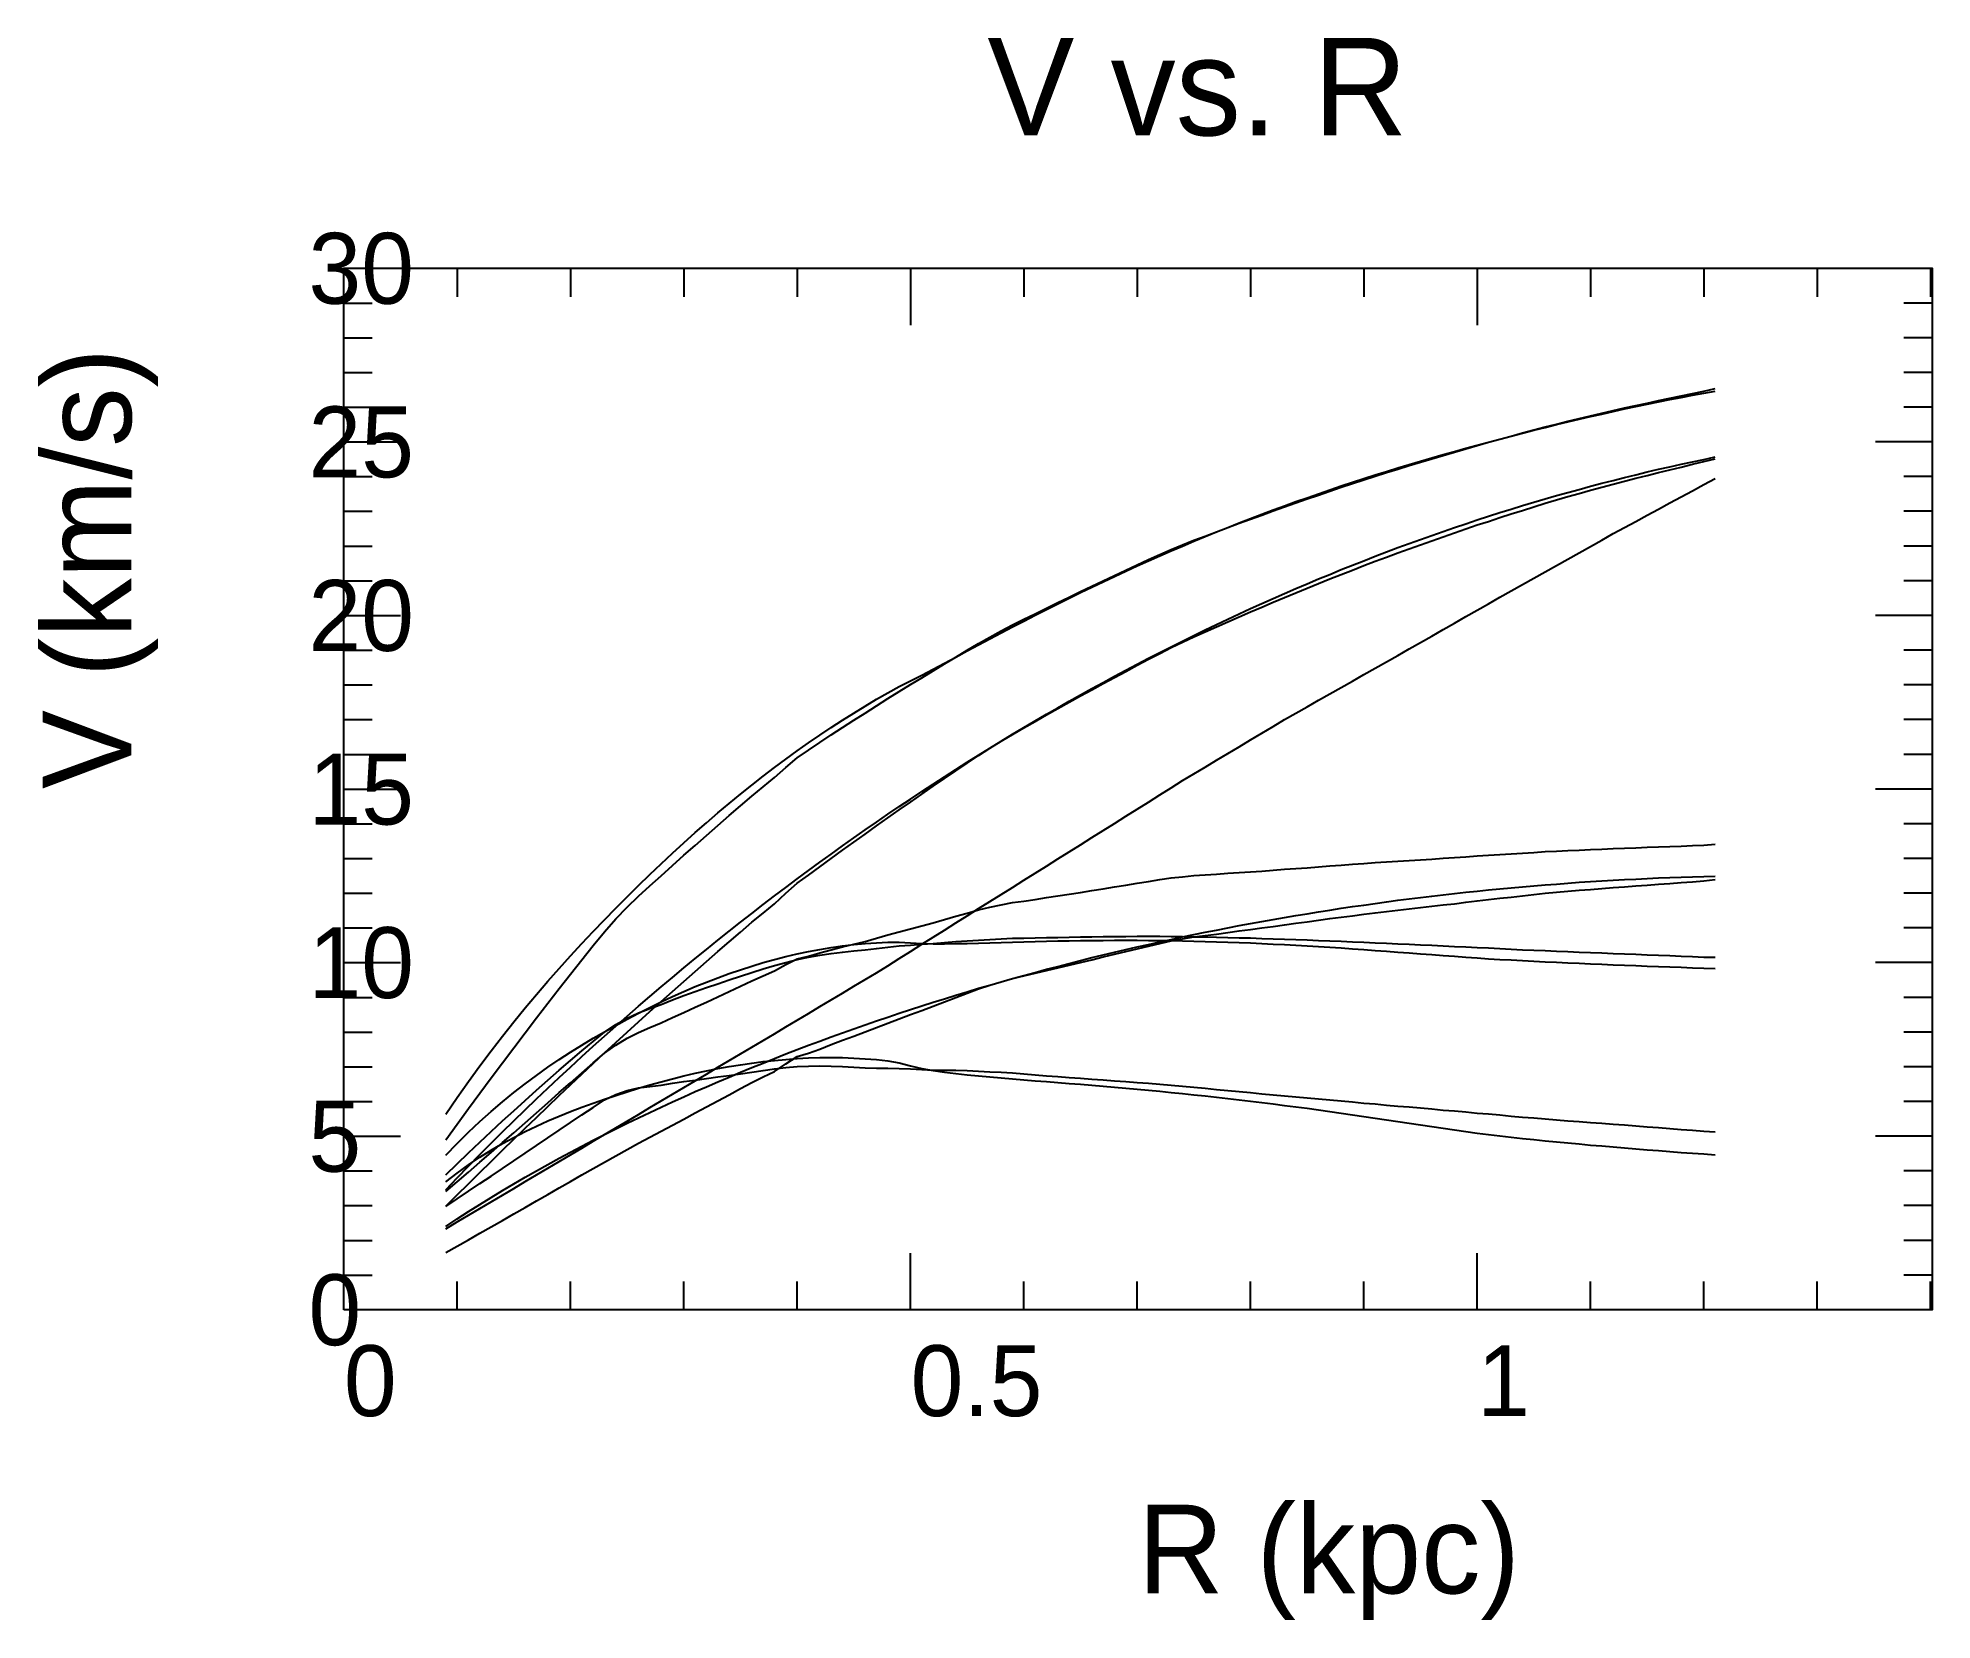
# Model space of a CAD drawing. Extents: x -35 to 179, y -35 to 144.
import ezdxf

# ---------------------------------------------------------------- set-up
doc = ezdxf.new("R2010")
doc.units = 0

msp = doc.modelspace()

# ---------------------------------------------------------------- linework, layer by layer
at = {"color": 0}
for p, q in [((12.79, 117.51), (12.79, 114.31)), ((25.57, 117.51), (25.57, 114.31)), ((38.36, 117.51), (38.36, 114.31)), ((51.15, 117.51), (51.15, 114.31)), ((63.94, 117.51), (63.94, 111.11)), ((76.72, 117.51), (76.72, 114.31)), ((89.51, 117.51), (89.51, 114.31)), ((102.3, 117.51), (102.3, 114.31)), ((115.08, 117.51), (115.08, 114.31)), ((127.87, 117.51), (127.87, 111.11)), ((140.66, 117.51), (140.66, 114.31)), ((153.45, 117.51), (153.45, 114.31)), ((166.23, 117.51), (166.23, 114.31)), ((179.02, 117.51), (179.02, 114.31)), ((0, 113.59), (3.2, 113.59)), ((179.2, 113.59), (176, 113.59)), ((0, 109.68), (3.2, 109.68)), ((179.2, 109.68), (176, 109.68)), ((0, 105.76), (3.2, 105.76)), ((179.2, 105.76), (176, 105.76)), ((0, 101.84), (3.2, 101.84)), ((179.2, 101.84), (176, 101.84)), ((0, 97.92), (6.4, 97.92)), ((179.2, 97.92), (172.8, 97.92)), ((0, 94.01), (3.2, 94.01)), ((179.2, 94.01), (176, 94.01)), ((0, 90.09), (3.2, 90.09)), ((179.2, 90.09), (176, 90.09)), ((0, 86.17), (3.2, 86.17)), ((179.2, 86.17), (176, 86.17)), ((0, 82.26), (3.2, 82.26)), ((179.2, 82.26), (176, 82.26)), ((0, 78.34), (6.4, 78.34)), ((179.2, 78.34), (172.8, 78.34)), ((0, 74.42), (3.2, 74.42)), ((179.2, 74.42), (176, 74.42)), ((0, 70.51), (3.2, 70.51)), ((179.2, 70.51), (176, 70.51)), ((0, 66.59), (3.2, 66.59)), ((179.2, 66.59), (176, 66.59)), ((0, 62.67), (3.2, 62.67)), ((179.2, 62.67), (176, 62.67)), ((0, 58.75), (6.4, 58.75)), ((179.2, 58.75), (172.8, 58.75)), ((0, 54.84), (3.2, 54.84)), ((179.2, 54.84), (176, 54.84)), ((0, 50.92), (3.2, 50.92)), ((179.2, 50.92), (176, 50.92)), ((0, 47), (3.2, 47)), ((179.2, 47), (176, 47)), ((0, 43.09), (3.2, 43.09)), ((179.2, 43.09), (176, 43.09)), ((0, 39.17), (6.4, 39.17)), ((179.2, 39.17), (172.8, 39.17)), ((0, 35.25), (3.2, 35.25)), ((179.2, 35.25), (176, 35.25)), ((0, 31.34), (3.2, 31.34)), ((179.2, 31.34), (176, 31.34)), ((0, 27.42), (3.2, 27.42)), ((179.2, 27.42), (176, 27.42)), ((0, 23.5), (3.2, 23.5)), ((179.2, 23.5), (176, 23.5)), ((0, 19.58), (6.4, 19.58)), ((179.2, 19.58), (172.8, 19.58)), ((0, 15.67), (3.2, 15.67)), ((179.2, 15.67), (176, 15.67)), ((0, 11.75), (3.2, 11.75)), ((179.2, 11.75), (176, 11.75)), ((0, 7.83), (3.2, 7.83)), ((179.2, 7.83), (176, 7.83)), ((63.94, 0), (63.94, 6.4)), ((127.87, 0), (127.87, 6.4)), ((0, 3.92), (3.2, 3.92)), ((12.79, 0), (12.79, 3.2)), ((25.57, 0), (25.57, 3.2)), ((38.36, 0), (38.36, 3.2)), ((51.15, 0), (51.15, 3.2)), ((76.72, 0), (76.72, 3.2)), ((89.51, 0), (89.51, 3.2)), ((102.3, 0), (102.3, 3.2)), ((115.08, 0), (115.08, 3.2)), ((140.66, 0), (140.66, 3.2)), ((153.45, 0), (153.45, 3.2)), ((166.23, 0), (166.23, 3.2)), ((179.2, 3.92), (176, 3.92)), ((179.02, 0), (179.02, 3.2))]:
    msp.add_line(p, q, dxfattribs=at)
msp.add_lwpolyline([(0, 0), (0, 117.51), (179.2, 117.51), (179.2, 0)], close=True, dxfattribs=at)
at = {"color": 4}
for points in [[(11.51, 19.19), (12.79, 20.95), (14.07, 22.7), (15.34, 24.44), (16.62, 26.17), (17.9, 27.88), (19.18, 29.57), (20.46, 31.26), (21.74, 32.93), (23.02, 34.6), (24.3, 36.25), (25.57, 37.88), (26.85, 39.49), (28.13, 41.09), (29.41, 42.66), (30.69, 44.1), (31.97, 45.43), (33.25, 46.66), (34.53, 47.82), (35.8, 48.96), (37.08, 50.12), (38.36, 51.28), (39.64, 52.4), (40.92, 53.53), (42.2, 54.65), (43.48, 55.76), (44.75, 56.87), (46.03, 57.96), (47.31, 59.02), (48.59, 60.07), (49.87, 61.19), (51.15, 62.28), (52.43, 63.13), (53.71, 64.01), (54.98, 64.86), (56.26, 65.7), (57.54, 66.51), (58.82, 67.32), (60.1, 68.14), (61.38, 68.97), (62.66, 69.76), (63.94, 70.54), (65.21, 71.32), (66.49, 72.09), (67.77, 72.87), (69.05, 73.65), (70.33, 74.42), (71.61, 75.17), (72.89, 75.9), (74.17, 76.61), (75.44, 77.28), (76.72, 77.91), (78, 78.54), (79.28, 79.17), (80.56, 79.79), (81.84, 80.42), (83.12, 81.03), (84.4, 81.65), (85.67, 82.26), (86.95, 82.85), (88.23, 83.45), (89.51, 84.05), (90.79, 84.64), (92.07, 85.21), (93.35, 85.78), (94.62, 86.3), (95.9, 86.82), (97.18, 87.3), (98.46, 87.79), (99.74, 88.27), (101.02, 88.76), (102.3, 89.22), (103.58, 89.67), (104.85, 90.14), (106.13, 90.61), (107.41, 91.05), (108.69, 91.49), (109.97, 91.93), (111.25, 92.38), (112.53, 92.81), (113.81, 93.22), (115.08, 93.64), (116.36, 94.06), (117.64, 94.47), (118.92, 94.86), (120.2, 95.25), (121.48, 95.64), (122.76, 96.02), (124.04, 96.4), (125.31, 96.77), (126.59, 97.15), (127.87, 97.53), (129.15, 97.88), (130.43, 98.23), (131.71, 98.58), (132.99, 98.93), (134.26, 99.27), (135.54, 99.61), (136.82, 99.93), (138.1, 100.25), (139.38, 100.56), (140.66, 100.86), (141.94, 101.16), (143.22, 101.46), (144.49, 101.75), (145.77, 102.03), (147.05, 102.31), (148.33, 102.59), (149.61, 102.86), (150.89, 103.13), (152.17, 103.39), (153.45, 103.65), (154.72, 103.93)], [(11.51, 11.7), (12.79, 12.96), (14.07, 14.22), (15.34, 15.49), (16.62, 16.74), (17.9, 17.99), (19.18, 19.24), (20.46, 20.48), (21.74, 21.71), (23.02, 22.94), (24.3, 24.16), (25.57, 25.38), (26.85, 26.59), (28.13, 27.79), (29.41, 28.98), (30.69, 30.16), (31.97, 31.34), (33.25, 32.5), (34.53, 33.64), (35.8, 34.78), (37.08, 35.91), (38.36, 37.05), (39.64, 38.17), (40.92, 39.3), (42.2, 40.41), (43.48, 41.52), (44.75, 42.62), (46.03, 43.72), (47.31, 44.76), (48.59, 45.82), (49.87, 47), (51.15, 48.14), (52.43, 49.03), (53.71, 49.96), (54.98, 50.91), (56.26, 51.84), (57.54, 52.76), (58.82, 53.68), (60.1, 54.59), (61.38, 55.5), (62.66, 56.4), (63.94, 57.29), (65.21, 58.18), (66.49, 59.07), (67.77, 59.94), (69.05, 60.81), (70.33, 61.68), (71.61, 62.54), (72.89, 63.36), (74.17, 64.16), (75.44, 64.92), (76.72, 65.66), (78, 66.39), (79.28, 67.12), (80.56, 67.83), (81.84, 68.55), (83.12, 69.26), (84.4, 69.96), (85.67, 70.66), (86.95, 71.35), (88.23, 72.03), (89.51, 72.72), (90.79, 73.4), (92.07, 74.06), (93.35, 74.72), (94.62, 75.32), (95.9, 75.93), (97.18, 76.5), (98.46, 77.06), (99.74, 77.63), (101.02, 78.2), (102.3, 78.74), (103.58, 79.28), (104.85, 79.83), (106.13, 80.38), (107.41, 80.9), (108.69, 81.42), (109.97, 81.94), (111.25, 82.47), (112.53, 82.97), (113.81, 83.46), (115.08, 83.96), (116.36, 84.45), (117.64, 84.93), (118.92, 85.4), (120.2, 85.86), (121.48, 86.32), (122.76, 86.77), (124.04, 87.21), (125.31, 87.66), (126.59, 88.11), (127.87, 88.55), (129.15, 88.96), (130.43, 89.38), (131.71, 89.79), (132.99, 90.2), (134.26, 90.6), (135.54, 91), (136.82, 91.37), (138.1, 91.75), (139.38, 92.1), (140.66, 92.46), (141.94, 92.81), (143.22, 93.15), (144.49, 93.49), (145.77, 93.82), (147.05, 94.15), (148.33, 94.47), (149.61, 94.78), (150.89, 95.09), (152.17, 95.4), (153.45, 95.71), (154.72, 96.02)], [(11.51, 15.21), (12.79, 16.46), (14.07, 17.7), (15.34, 18.91), (16.62, 20.12), (17.9, 21.3), (19.18, 22.46), (20.46, 23.62), (21.74, 24.76), (23.02, 25.9), (24.3, 27.03), (25.57, 28.12), (26.85, 29.2), (28.13, 30.26), (29.41, 31.31), (30.69, 32.17), (31.97, 32.89), (33.25, 33.49), (34.53, 33.98), (35.8, 34.46), (37.08, 34.97), (38.36, 35.45), (39.64, 35.9), (40.92, 36.35), (42.2, 36.79), (43.48, 37.23), (44.75, 37.65), (46.03, 38.06), (47.31, 38.46), (48.59, 38.86), (49.87, 39.19), (51.15, 39.52), (52.43, 39.77), (53.71, 40.01), (54.98, 40.19), (56.26, 40.36), (57.54, 40.5), (58.82, 40.62), (60.1, 40.78), (61.38, 40.93), (62.66, 41.05), (63.94, 41.15), (65.21, 41.24), (66.49, 41.32), (67.77, 41.43), (69.05, 41.55), (70.33, 41.64), (71.61, 41.71), (72.89, 41.78), (74.17, 41.85), (75.44, 41.92), (76.72, 41.93), (78, 41.96), (79.28, 41.99), (80.56, 42.02), (81.84, 42.05), (83.12, 42.07), (84.4, 42.09), (85.67, 42.11), (86.95, 42.12), (88.23, 42.13), (89.51, 42.14), (90.79, 42.15), (92.07, 42.14), (93.35, 42.13), (94.62, 42.11), (95.9, 42.09), (97.18, 42.07), (98.46, 42.04), (99.74, 42.02), (101.02, 41.98), (102.3, 41.95), (103.58, 41.9), (104.85, 41.86), (106.13, 41.82), (107.41, 41.78), (108.69, 41.73), (109.97, 41.68), (111.25, 41.63), (112.53, 41.58), (113.81, 41.53), (115.08, 41.47), (116.36, 41.41), (117.64, 41.36), (118.92, 41.3), (120.2, 41.24), (121.48, 41.18), (122.76, 41.13), (124.04, 41.06), (125.31, 41), (126.59, 40.94), (127.87, 40.88), (129.15, 40.82), (130.43, 40.76), (131.71, 40.7), (132.99, 40.63), (134.26, 40.58), (135.54, 40.52), (136.82, 40.46), (138.1, 40.41), (139.38, 40.36), (140.66, 40.31), (141.94, 40.26), (143.22, 40.21), (144.49, 40.16), (145.77, 40.11), (147.05, 40.06), (148.33, 40.01), (149.61, 39.96), (150.89, 39.9), (152.17, 39.85), (153.45, 39.8), (154.72, 39.77)]]:
    msp.add_lwpolyline(points, dxfattribs=at)
at = {"color": 3}
for points in [[(11.51, 22.07), (12.79, 23.95), (14.07, 25.77), (15.34, 27.53), (16.62, 29.23), (17.9, 30.88), (19.18, 32.49), (20.46, 34.06), (21.74, 35.58), (23.02, 37.07), (24.3, 38.52), (25.57, 39.94), (26.85, 41.32), (28.13, 42.68), (29.41, 44.01), (30.69, 45.32), (31.97, 46.61), (33.25, 47.87), (34.53, 49.11), (35.8, 50.33), (37.08, 51.53), (38.36, 52.7), (39.64, 53.84), (40.92, 54.96), (42.2, 56.06), (43.48, 57.13), (44.75, 58.17), (46.03, 59.2), (47.31, 60.19), (48.59, 61.17), (49.87, 62.12), (51.15, 63.05), (52.43, 63.95), (53.71, 64.83), (54.98, 65.69), (56.26, 66.52), (57.54, 67.33), (58.82, 68.12), (60.1, 68.88), (61.38, 69.61), (62.66, 70.31), (63.94, 70.96), (65.21, 71.6), (66.49, 72.27), (67.77, 72.96), (69.05, 73.65), (70.33, 74.34), (71.61, 75.02), (72.89, 75.7), (74.17, 76.38), (75.44, 77.05), (76.72, 77.71), (78, 78.37), (79.28, 79.02), (80.56, 79.66), (81.84, 80.3), (83.12, 80.92), (84.4, 81.54), (85.67, 82.15), (86.95, 82.75), (88.23, 83.34), (89.51, 83.93), (90.79, 84.5), (92.07, 85.07), (93.35, 85.62), (94.62, 86.17), (95.9, 86.71), (97.18, 87.24), (98.46, 87.76), (99.74, 88.28), (101.02, 88.78), (102.3, 89.28), (103.58, 89.77), (104.85, 90.25), (106.13, 90.72), (107.41, 91.18), (108.69, 91.63), (109.97, 92.08), (111.25, 92.52), (112.53, 92.95), (113.81, 93.37), (115.08, 93.78), (116.36, 94.19), (117.64, 94.59), (118.92, 94.99), (120.2, 95.37), (121.48, 95.75), (122.76, 96.12), (124.04, 96.49), (125.31, 96.85), (126.59, 97.21), (127.87, 97.56), (129.15, 97.9), (130.43, 98.25), (131.71, 98.58), (132.99, 98.91), (134.26, 99.24), (135.54, 99.56), (136.82, 99.88), (138.1, 100.18), (139.38, 100.49), (140.66, 100.78), (141.94, 101.07), (143.22, 101.36), (144.49, 101.64), (145.77, 101.91), (147.05, 102.18), (148.33, 102.44), (149.61, 102.69), (150.89, 102.94), (152.17, 103.18), (153.45, 103.41), (154.72, 103.64)], [(11.51, 13.54), (12.79, 14.88), (14.07, 16.21), (15.34, 17.51), (16.62, 18.8), (17.9, 20.07), (19.18, 21.33), (20.46, 22.57), (21.74, 23.8), (23.02, 25.01), (24.3, 26.21), (25.57, 27.39), (26.85, 28.57), (28.13, 29.73), (29.41, 30.87), (30.69, 32.01), (31.97, 33.13), (33.25, 34.24), (34.53, 35.34), (35.8, 36.43), (37.08, 37.5), (38.36, 38.57), (39.64, 39.62), (40.92, 40.66), (42.2, 41.69), (43.48, 42.71), (44.75, 43.72), (46.03, 44.72), (47.31, 45.71), (48.59, 46.69), (49.87, 47.65), (51.15, 48.61), (52.43, 49.56), (53.71, 50.5), (54.98, 51.42), (56.26, 52.34), (57.54, 53.25), (58.82, 54.14), (60.1, 55.03), (61.38, 55.91), (62.66, 56.78), (63.94, 57.63), (65.21, 58.48), (66.49, 59.32), (67.77, 60.15), (69.05, 60.97), (70.33, 61.78), (71.61, 62.58), (72.89, 63.37), (74.17, 64.16), (75.44, 64.93), (76.72, 65.69), (78, 66.45), (79.28, 67.2), (80.56, 67.93), (81.84, 68.66), (83.12, 69.38), (84.4, 70.09), (85.67, 70.79), (86.95, 71.48), (88.23, 72.17), (89.51, 72.84), (90.79, 73.51), (92.07, 74.16), (93.35, 74.81), (94.62, 75.45), (95.9, 76.08), (97.18, 76.7), (98.46, 77.32), (99.74, 77.92), (101.02, 78.52), (102.3, 79.11), (103.58, 79.69), (104.85, 80.26), (106.13, 80.82), (107.41, 81.37), (108.69, 81.92), (109.97, 82.46), (111.25, 82.98), (112.53, 83.51), (113.81, 84.02), (115.08, 84.52), (116.36, 85.02), (117.64, 85.51), (118.92, 85.99), (120.2, 86.46), (121.48, 86.92), (122.76, 87.38), (124.04, 87.82), (125.31, 88.26), (126.59, 88.69), (127.87, 89.12), (129.15, 89.53), (130.43, 89.94), (131.71, 90.34), (132.99, 90.73), (134.26, 91.11), (135.54, 91.49), (136.82, 91.86), (138.1, 92.22), (139.38, 92.57), (140.66, 92.92), (141.94, 93.25), (143.22, 93.58), (144.49, 93.91), (145.77, 94.22), (147.05, 94.53), (148.33, 94.83), (149.61, 95.12), (150.89, 95.41), (152.17, 95.68), (153.45, 95.95), (154.72, 96.22)], [(11.51, 17.43), (12.79, 18.77), (14.07, 20.03), (15.34, 21.24), (16.62, 22.38), (17.9, 23.47), (19.18, 24.51), (20.46, 25.5), (21.74, 26.45), (23.02, 27.36), (24.3, 28.23), (25.57, 29.06), (26.85, 29.86), (28.13, 30.63), (29.41, 31.37), (30.69, 32.08), (31.97, 32.78), (33.25, 33.45), (34.53, 34.11), (35.8, 34.73), (37.08, 35.34), (38.36, 35.91), (39.64, 36.46), (40.92, 36.98), (42.2, 37.47), (43.48, 37.94), (44.75, 38.37), (46.03, 38.78), (47.31, 39.17), (48.59, 39.52), (49.87, 39.85), (51.15, 40.15), (52.43, 40.42), (53.71, 40.66), (54.98, 40.87), (56.26, 41.05), (57.54, 41.21), (58.82, 41.33), (60.1, 41.42), (61.38, 41.47), (62.66, 41.47), (63.94, 41.39), (65.21, 41.31), (66.49, 41.29), (67.77, 41.29), (69.05, 41.31), (70.33, 41.34), (71.61, 41.37), (72.89, 41.41), (74.17, 41.45), (75.44, 41.48), (76.72, 41.52), (78, 41.55), (79.28, 41.58), (80.56, 41.61), (81.84, 41.63), (83.12, 41.65), (84.4, 41.67), (85.67, 41.68), (86.95, 41.69), (88.23, 41.69), (89.51, 41.69), (90.79, 41.68), (92.07, 41.67), (93.35, 41.65), (94.62, 41.63), (95.9, 41.6), (97.18, 41.57), (98.46, 41.53), (99.74, 41.49), (101.02, 41.44), (102.3, 41.39), (103.58, 41.33), (104.85, 41.27), (106.13, 41.2), (107.41, 41.13), (108.69, 41.06), (109.97, 40.98), (111.25, 40.9), (112.53, 40.82), (113.81, 40.73), (115.08, 40.64), (116.36, 40.55), (117.64, 40.45), (118.92, 40.36), (120.2, 40.26), (121.48, 40.16), (122.76, 40.07), (124.04, 39.97), (125.31, 39.88), (126.59, 39.78), (127.87, 39.7), (129.15, 39.61), (130.43, 39.54), (131.71, 39.47), (132.99, 39.4), (134.26, 39.33), (135.54, 39.27), (136.82, 39.21), (138.1, 39.15), (139.38, 39.09), (140.66, 39.04), (141.94, 38.98), (143.22, 38.93), (144.49, 38.88), (145.77, 38.83), (147.05, 38.78), (148.33, 38.74), (149.61, 38.69), (150.89, 38.65), (152.17, 38.6), (153.45, 38.56), (154.72, 38.52)]]:
    msp.add_lwpolyline(points, dxfattribs=at)
at = {"color": 6}
for points in [[(11.51, 9.15), (12.79, 9.91), (14.07, 10.67), (15.34, 11.43), (16.62, 12.18), (17.9, 12.94), (19.18, 13.7), (20.46, 14.46), (21.74, 15.22), (23.02, 15.98), (24.3, 16.74), (25.57, 17.5), (26.85, 18.25), (28.13, 19.01), (29.41, 19.77), (30.69, 20.53), (31.97, 21.29), (33.25, 22.05), (34.53, 22.81), (35.8, 23.56), (37.08, 24.32), (38.36, 25.08), (39.64, 25.84), (40.92, 26.6), (42.2, 27.36), (43.48, 28.12), (44.75, 28.88), (46.03, 29.63), (47.31, 30.39), (48.59, 31.15), (49.87, 31.91), (51.15, 32.68), (52.43, 33.44), (53.71, 34.21), (54.98, 34.97), (56.26, 35.74), (57.54, 36.5), (58.82, 37.27), (60.1, 38.03), (61.38, 38.82), (62.66, 39.63), (63.94, 40.43), (65.21, 41.24), (66.49, 42.04), (67.77, 42.85), (69.05, 43.65), (70.33, 44.46), (71.61, 45.26), (72.89, 46.06), (74.17, 46.86), (75.44, 47.66), (76.72, 48.46), (78, 49.26), (79.28, 50.07), (80.56, 50.87), (81.84, 51.67), (83.12, 52.47), (84.4, 53.27), (85.67, 54.08), (86.95, 54.88), (88.23, 55.69), (89.51, 56.49), (90.79, 57.29), (92.07, 58.1), (93.35, 58.9), (94.62, 59.71), (95.9, 60.47), (97.18, 61.23), (98.46, 62), (99.74, 62.76), (101.02, 63.53), (102.3, 64.29), (103.58, 65.06), (104.85, 65.82), (106.13, 66.59), (107.41, 67.32), (108.69, 68.04), (109.97, 68.77), (111.25, 69.49), (112.53, 70.21), (113.81, 70.93), (115.08, 71.66), (116.36, 72.38), (117.64, 73.1), (118.92, 73.82), (120.2, 74.56), (121.48, 75.29), (122.76, 76.02), (124.04, 76.75), (125.31, 77.48), (126.59, 78.21), (127.87, 78.94), (129.15, 79.67), (130.43, 80.41), (131.71, 81.12), (132.99, 81.84), (134.26, 82.56), (135.54, 83.27), (136.82, 83.99), (138.1, 84.7), (139.38, 85.42), (140.66, 86.14), (141.94, 86.85), (143.22, 87.57), (144.49, 88.26), (145.77, 88.96), (147.05, 89.65), (148.33, 90.34), (149.61, 91.04), (150.89, 91.73), (152.17, 92.42), (153.45, 93.12), (154.72, 93.81)], [(11.51, 6.48), (12.79, 7.19), (14.07, 7.89), (15.34, 8.63), (16.62, 9.36), (17.9, 10.09), (19.18, 10.82), (20.46, 11.55), (21.74, 12.28), (23.02, 13.01), (24.3, 13.74), (25.57, 14.48), (26.85, 15.22), (28.13, 15.94), (29.41, 16.65), (30.69, 17.37), (31.97, 18.08), (33.25, 18.78), (34.53, 19.47), (35.8, 20.15), (37.08, 20.83), (38.36, 21.51), (39.64, 22.21), (40.92, 22.9), (42.2, 23.58), (43.48, 24.27), (44.75, 24.96), (46.03, 25.65), (47.31, 26.27), (48.59, 26.9), (49.87, 27.75), (51.15, 28.56), (52.43, 28.95), (53.71, 29.42), (54.98, 29.92), (56.26, 30.41), (57.54, 30.89), (58.82, 31.37), (60.1, 31.86), (61.38, 32.34), (62.66, 32.82), (63.94, 33.3), (65.21, 33.78), (66.49, 34.27), (67.77, 34.75), (69.05, 35.22), (70.33, 35.71), (71.61, 36.2), (72.89, 36.62), (74.17, 37.01), (75.44, 37.36), (76.72, 37.67), (78, 37.97), (79.28, 38.28), (80.56, 38.58), (81.84, 38.89), (83.12, 39.19), (84.4, 39.5), (85.67, 39.81), (86.95, 40.11), (88.23, 40.41), (89.51, 40.72), (90.79, 41.04), (92.07, 41.33), (93.35, 41.63), (94.62, 41.84), (95.9, 42.07), (97.18, 42.22), (98.46, 42.39), (99.74, 42.57), (101.02, 42.76), (102.3, 42.92), (103.58, 43.08), (104.85, 43.26), (106.13, 43.45), (107.41, 43.61), (108.69, 43.77), (109.97, 43.95), (111.25, 44.14), (112.53, 44.3), (113.81, 44.46), (115.08, 44.62), (116.36, 44.8), (117.64, 44.95), (118.92, 45.1), (120.2, 45.24), (121.48, 45.38), (122.76, 45.53), (124.04, 45.68), (125.31, 45.82), (126.59, 46), (127.87, 46.16), (129.15, 46.29), (130.43, 46.43), (131.71, 46.57), (132.99, 46.71), (134.26, 46.86), (135.54, 47), (136.82, 47.11), (138.1, 47.23), (139.38, 47.33), (140.66, 47.43), (141.94, 47.53), (143.22, 47.63), (144.49, 47.72), (145.77, 47.82), (147.05, 47.91), (148.33, 48.01), (149.61, 48.1), (150.89, 48.2), (152.17, 48.3), (153.45, 48.41), (154.72, 48.54)]]:
    msp.add_lwpolyline(points, dxfattribs=at)
at = {"color": 1}
msp.add_lwpolyline([(11.51, 13.34), (12.79, 14.43), (14.07, 15.53), (15.34, 16.64), (16.62, 17.75), (17.9, 18.87), (19.18, 19.98), (20.46, 21.1), (21.74, 22.23), (23.02, 23.36), (24.3, 24.5), (25.57, 25.62), (26.85, 26.75), (28.13, 27.85), (29.41, 28.96), (30.69, 29.87), (31.97, 30.64), (33.25, 31.3), (34.53, 31.84), (35.8, 32.38), (37.08, 32.97), (38.36, 33.56), (39.64, 34.13), (40.92, 34.71), (42.2, 35.31), (43.48, 35.9), (44.75, 36.5), (46.03, 37.11), (47.31, 37.67), (48.59, 38.25), (49.87, 38.94), (51.15, 39.61), (52.43, 39.91), (53.71, 40.28), (54.98, 40.62), (56.26, 40.96), (57.54, 41.27), (58.82, 41.57), (60.1, 41.94), (61.38, 42.31), (62.66, 42.65), (63.94, 42.98), (65.21, 43.32), (66.49, 43.66), (67.77, 44.02), (69.05, 44.4), (70.33, 44.76), (71.61, 45.11), (72.89, 45.41), (74.17, 45.7), (75.44, 45.95), (76.72, 46.12), (78, 46.31), (79.28, 46.5), (80.56, 46.7), (81.84, 46.9), (83.12, 47.1), (84.4, 47.3), (85.67, 47.51), (86.95, 47.71), (88.23, 47.91), (89.51, 48.13), (90.79, 48.34), (92.07, 48.53), (93.35, 48.73), (94.62, 48.85), (95.9, 48.99), (97.18, 49.06), (98.46, 49.14), (99.74, 49.25), (101.02, 49.35), (102.3, 49.42), (103.58, 49.5), (104.85, 49.6), (106.13, 49.71), (107.41, 49.8), (108.69, 49.87), (109.97, 49.98), (111.25, 50.09), (112.53, 50.18), (113.81, 50.26), (115.08, 50.36), (116.36, 50.46), (117.64, 50.54), (118.92, 50.62), (120.2, 50.7), (121.48, 50.77), (122.76, 50.85), (124.04, 50.94), (125.31, 51.02), (126.59, 51.12), (127.87, 51.22), (129.15, 51.29), (130.43, 51.37), (131.71, 51.45), (132.99, 51.53), (134.26, 51.61), (135.54, 51.7), (136.82, 51.76), (138.1, 51.82), (139.38, 51.87), (140.66, 51.92), (141.94, 51.98), (143.22, 52.03), (144.49, 52.08), (145.77, 52.13), (147.05, 52.18), (148.33, 52.23), (149.61, 52.27), (150.89, 52.32), (152.17, 52.38), (153.45, 52.44), (154.72, 52.53)], dxfattribs=at)
at = {"color": 2}
for points in [[(11.51, 13.34), (12.79, 14.43), (14.07, 15.53), (15.34, 16.64), (16.62, 17.75), (17.9, 18.87), (19.18, 19.98), (20.46, 21.1), (21.74, 22.23), (23.02, 23.36), (24.3, 24.5), (25.57, 25.62), (26.85, 26.75), (28.13, 27.85), (29.41, 28.96), (30.69, 29.87), (31.97, 30.64), (33.25, 31.3), (34.53, 31.84), (35.8, 32.38), (37.08, 32.97), (38.36, 33.56), (39.64, 34.13), (40.92, 34.71), (42.2, 35.31), (43.48, 35.9), (44.75, 36.5), (46.03, 37.11), (47.31, 37.67), (48.59, 38.25), (49.87, 38.94), (51.15, 39.61), (52.43, 39.91), (53.71, 40.28), (54.98, 40.62), (56.26, 40.96), (57.54, 41.27), (58.82, 41.57), (60.1, 41.94), (61.38, 42.31), (62.66, 42.65), (63.94, 42.98), (65.21, 43.32), (66.49, 43.66), (67.77, 44.02), (69.05, 44.4), (70.33, 44.76), (71.61, 45.11), (72.89, 45.41), (74.17, 45.7), (75.44, 45.95), (76.72, 46.12), (78, 46.31), (79.28, 46.5), (80.56, 46.7), (81.84, 46.9), (83.12, 47.1), (84.4, 47.3), (85.67, 47.51), (86.95, 47.71), (88.23, 47.91), (89.51, 48.13), (90.79, 48.34), (92.07, 48.53), (93.35, 48.73), (94.62, 48.85), (95.9, 48.99), (97.18, 49.06), (98.46, 49.14), (99.74, 49.25), (101.02, 49.35), (102.3, 49.42), (103.58, 49.5), (104.85, 49.6), (106.13, 49.71), (107.41, 49.8), (108.69, 49.87), (109.97, 49.98), (111.25, 50.09), (112.53, 50.18), (113.81, 50.26), (115.08, 50.36), (116.36, 50.46), (117.64, 50.54), (118.92, 50.62), (120.2, 50.7), (121.48, 50.77), (122.76, 50.85), (124.04, 50.94), (125.31, 51.02), (126.59, 51.12), (127.87, 51.22), (129.15, 51.29), (130.43, 51.37), (131.71, 51.45), (132.99, 51.53), (134.26, 51.61), (135.54, 51.7), (136.82, 51.76), (138.1, 51.82), (139.38, 51.87), (140.66, 51.92), (141.94, 51.98), (143.22, 52.03), (144.49, 52.08), (145.77, 52.13), (147.05, 52.18), (148.33, 52.23), (149.61, 52.27), (150.89, 52.32), (152.17, 52.38), (153.45, 52.44), (154.72, 52.53)], [(11.51, 9.4), (12.79, 10.25), (14.07, 11.08), (15.34, 11.88), (16.62, 12.68), (17.9, 13.45), (19.18, 14.21), (20.46, 14.95), (21.74, 15.68), (23.02, 16.39), (24.3, 17.09), (25.57, 17.78), (26.85, 18.45), (28.13, 19.12), (29.41, 19.77), (30.69, 20.41), (31.97, 21.04), (33.25, 21.66), (34.53, 22.27), (35.8, 22.87), (37.08, 23.46), (38.36, 24.04), (39.64, 24.61), (40.92, 25.17), (42.2, 25.72), (43.48, 26.26), (44.75, 26.8), (46.03, 27.33), (47.31, 27.84), (48.59, 28.35), (49.87, 28.86), (51.15, 29.35), (52.43, 29.84), (53.71, 30.32), (54.98, 30.79), (56.26, 31.25), (57.54, 31.71), (58.82, 32.16), (60.1, 32.6), (61.38, 33.03), (62.66, 33.46), (63.94, 33.88), (65.21, 34.3), (66.49, 34.7), (67.77, 35.1), (69.05, 35.5), (70.33, 35.88), (71.61, 36.27), (72.89, 36.64), (74.17, 37.01), (75.44, 37.37), (76.72, 37.72), (78, 38.07), (79.28, 38.42), (80.56, 38.75), (81.84, 39.08), (83.12, 39.41), (84.4, 39.73), (85.67, 40.04), (86.95, 40.35), (88.23, 40.65), (89.51, 40.94), (90.79, 41.23), (92.07, 41.52), (93.35, 41.79), (94.62, 42.07), (95.9, 42.33), (97.18, 42.59), (98.46, 42.85), (99.74, 43.1), (101.02, 43.34), (102.3, 43.58), (103.58, 43.81), (104.85, 44.04), (106.13, 44.27), (107.41, 44.48), (108.69, 44.69), (109.97, 44.9), (111.25, 45.1), (112.53, 45.3), (113.81, 45.49), (115.08, 45.67), (116.36, 45.85), (117.64, 46.03), (118.92, 46.2), (120.2, 46.36), (121.48, 46.52), (122.76, 46.68), (124.04, 46.83), (125.31, 46.97), (126.59, 47.11), (127.87, 47.24), (129.15, 47.37), (130.43, 47.5), (131.71, 47.62), (132.99, 47.73), (134.26, 47.84), (135.54, 47.94), (136.82, 48.04), (138.1, 48.14), (139.38, 48.23), (140.66, 48.31), (141.94, 48.39), (143.22, 48.47), (144.49, 48.54), (145.77, 48.6), (147.05, 48.66), (148.33, 48.72), (149.61, 48.77), (150.89, 48.82), (152.17, 48.86), (153.45, 48.89), (154.72, 48.93)], [(11.51, 14.44), (12.79, 15.43), (14.07, 16.34), (15.34, 17.2), (16.62, 18), (17.9, 18.75), (19.18, 19.45), (20.46, 20.11), (21.74, 20.73), (23.02, 21.31), (24.3, 21.85), (25.57, 22.37), (26.85, 22.86), (28.13, 23.32), (29.41, 23.76), (30.69, 24.19), (31.97, 24.59), (33.25, 24.99), (34.53, 25.37), (35.8, 25.73), (37.08, 26.07), (38.36, 26.39), (39.64, 26.69), (40.92, 26.96), (42.2, 27.21), (43.48, 27.45), (44.75, 27.65), (46.03, 27.84), (47.31, 28), (48.59, 28.14), (49.87, 28.25), (51.15, 28.34), (52.43, 28.41), (53.71, 28.45), (54.98, 28.46), (56.26, 28.45), (57.54, 28.4), (58.82, 28.33), (60.1, 28.22), (61.38, 28.07), (62.66, 27.86), (63.94, 27.54), (65.21, 27.22), (66.49, 27), (67.77, 26.82), (69.05, 26.66), (70.33, 26.52), (71.61, 26.4), (72.89, 26.28), (74.17, 26.17), (75.44, 26.06), (76.72, 25.95), (78, 25.85), (79.28, 25.75), (80.56, 25.65), (81.84, 25.54), (83.12, 25.44), (84.4, 25.34), (85.67, 25.23), (86.95, 25.12), (88.23, 25.01), (89.51, 24.89), (90.79, 24.77), (92.07, 24.65), (93.35, 24.53), (94.62, 24.4), (95.9, 24.26), (97.18, 24.13), (98.46, 23.99), (99.74, 23.84), (101.02, 23.7), (102.3, 23.54), (103.58, 23.39), (104.85, 23.23), (106.13, 23.06), (107.41, 22.9), (108.69, 22.73), (109.97, 22.55), (111.25, 22.37), (112.53, 22.19), (113.81, 22.01), (115.08, 21.82), (116.36, 21.63), (117.64, 21.44), (118.92, 21.25), (120.2, 21.06), (121.48, 20.87), (122.76, 20.68), (124.04, 20.49), (125.31, 20.3), (126.59, 20.12), (127.87, 19.94), (129.15, 19.78), (130.43, 19.63), (131.71, 19.48), (132.99, 19.34), (134.26, 19.21), (135.54, 19.08), (136.82, 18.95), (138.1, 18.83), (139.38, 18.71), (140.66, 18.59), (141.94, 18.48), (143.22, 18.37), (144.49, 18.26), (145.77, 18.16), (147.05, 18.06), (148.33, 17.96), (149.61, 17.86), (150.89, 17.76), (152.17, 17.67), (153.45, 17.58), (154.72, 17.49)]]:
    msp.add_lwpolyline(points, dxfattribs=at)
at = {"color": 5}
msp.add_lwpolyline([(11.51, 11.66), (12.79, 12.52), (14.07, 13.37), (15.34, 14.23), (16.62, 15.09), (17.9, 15.94), (19.18, 16.79), (20.46, 17.66), (21.74, 18.53), (23.02, 19.4), (24.3, 20.28), (25.57, 21.14), (26.85, 21.99), (28.13, 22.84), (29.41, 23.69), (30.69, 24.3), (31.97, 24.74), (33.25, 25.04), (34.53, 25.19), (35.8, 25.35), (37.08, 25.57), (38.36, 25.76), (39.64, 25.92), (40.92, 26.09), (42.2, 26.27), (43.48, 26.45), (44.75, 26.63), (46.03, 26.81), (47.31, 27.01), (48.59, 27.2), (49.87, 27.32), (51.15, 27.44), (52.43, 27.47), (53.71, 27.51), (54.98, 27.48), (56.26, 27.44), (57.54, 27.36), (58.82, 27.28), (60.1, 27.27), (61.38, 27.27), (62.66, 27.23), (63.94, 27.18), (65.21, 27.12), (66.49, 27.05), (67.77, 27.03), (69.05, 27.03), (70.33, 26.99), (71.61, 26.92), (72.89, 26.86), (74.17, 26.81), (75.44, 26.75), (76.72, 26.62), (78, 26.51), (79.28, 26.41), (80.56, 26.31), (81.84, 26.22), (83.12, 26.12), (84.4, 26.02), (85.67, 25.93), (86.95, 25.83), (88.23, 25.74), (89.51, 25.64), (90.79, 25.55), (92.07, 25.44), (93.35, 25.34), (94.62, 25.22), (95.9, 25.1), (97.18, 24.99), (98.46, 24.87), (99.74, 24.75), (101.02, 24.64), (102.3, 24.51), (103.58, 24.38), (104.85, 24.27), (106.13, 24.15), (107.41, 24.03), (108.69, 23.92), (109.97, 23.8), (111.25, 23.68), (112.53, 23.57), (113.81, 23.45), (115.08, 23.33), (116.36, 23.22), (117.64, 23.1), (118.92, 22.99), (120.2, 22.88), (121.48, 22.77), (122.76, 22.66), (124.04, 22.54), (125.31, 22.43), (126.59, 22.32), (127.87, 22.2), (129.15, 22.09), (130.43, 21.98), (131.71, 21.86), (132.99, 21.75), (134.26, 21.64), (135.54, 21.54), (136.82, 21.43), (138.1, 21.33), (139.38, 21.23), (140.66, 21.13), (141.94, 21.04), (143.22, 20.94), (144.49, 20.85), (145.77, 20.75), (147.05, 20.66), (148.33, 20.56), (149.61, 20.46), (150.89, 20.35), (152.17, 20.25), (153.45, 20.15), (154.72, 20.08)], dxfattribs=at)

# ---------------------------------------------------------------- texts
at = {"color": 0}
for s, height, p in [('V vs. R', 11, (72.6, 132.51)), ('30', 8, (-4, 113.51)), ('25', 8, (-4, 93.92)), ('20', 8, (-4, 74.34)), ('15', 8, (-4, 54.75)), ('10', 8, (-4, 35.17)), ('5', 8, (-4, 15.58)), ('0', 8, (-4, -4)), ('0', 8, (0, -12)), ('0.5', 8, (63.94, -12)), ('1', 8, (127.87, -12)), ('R (kpc)', 10, (89.6, -32))]:
    msp.add_text(s, height=height, dxfattribs=at).set_placement(p)
msp.add_text('V (km/s)', height=10, rotation=90, dxfattribs=at).set_placement((-24, 58.75))

doc.saveas('drawing.dxf')
